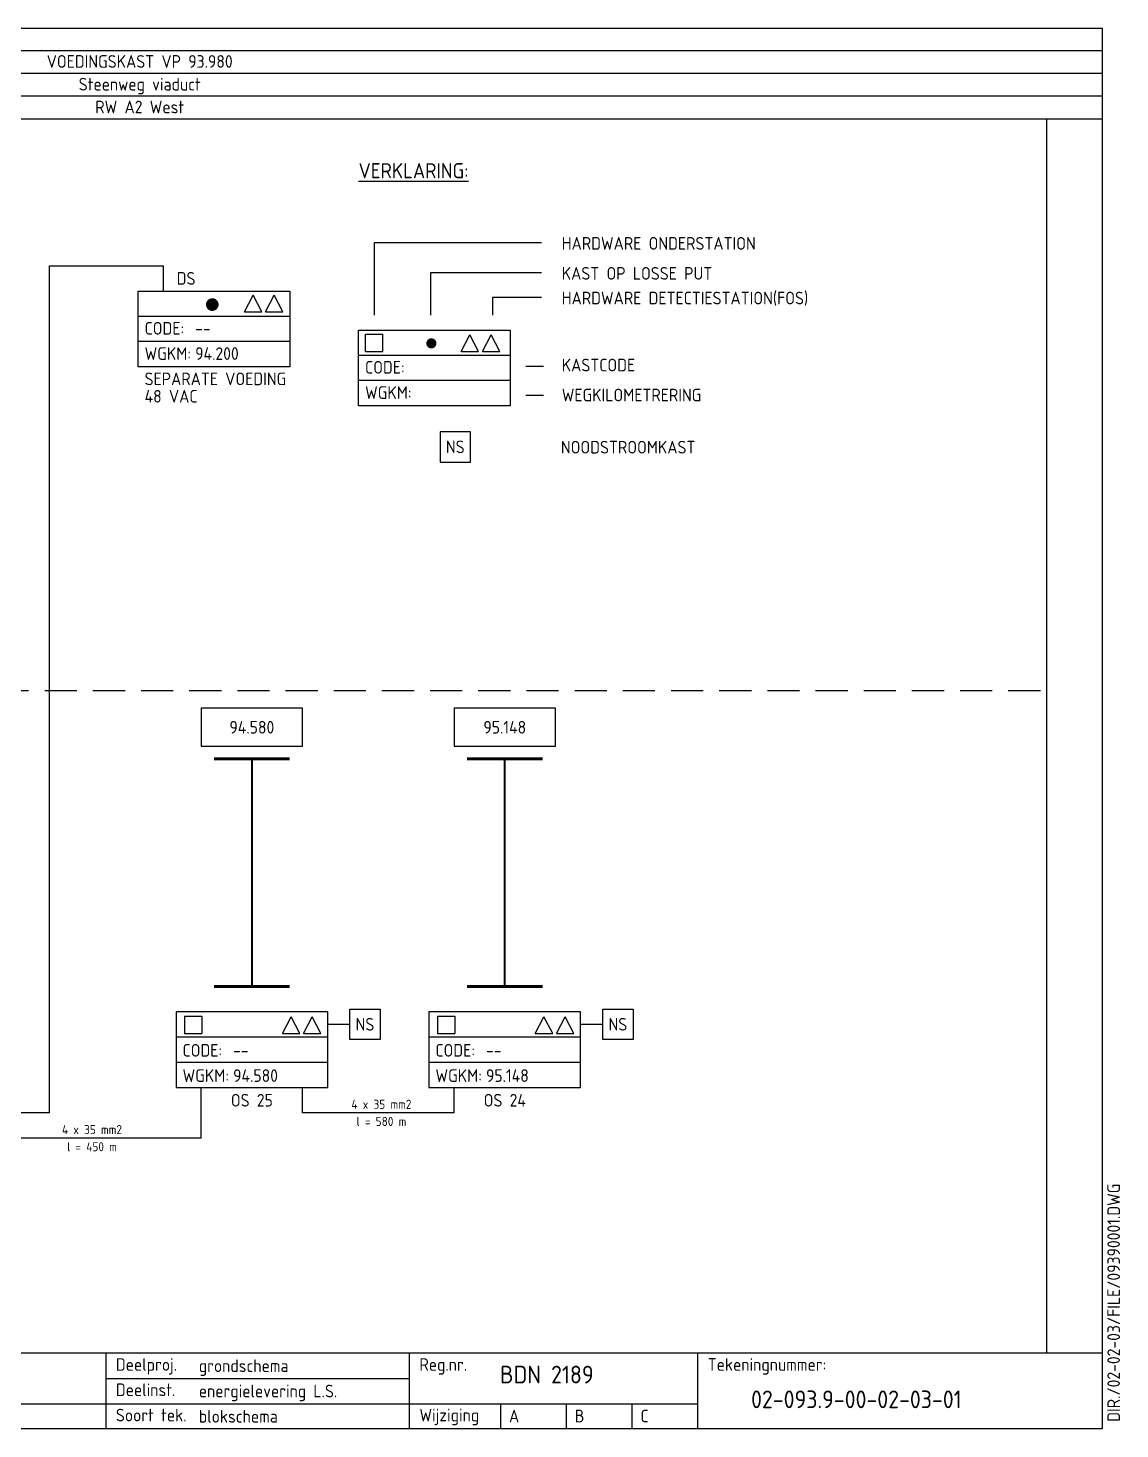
# Model space of a CAD drawing. Extents: x 0 to 386, y 0 to 277.
# Drawn here: x 169.6 to 385.5, y 0 to 277 of the extents above; entities that cross this region are included whole.
import ezdxf
from ezdxf.enums import TextEntityAlignment as Align

# ---------------------------------------------------------------- set-up
doc = ezdxf.new("R2010")
doc.units = 0
doc.header["$MEASUREMENT"] = 0
doc.linetypes.add('HIDDEN', pattern=[9.525, 6.35, -3.175])
doc.layers.get('0').update_dxf_attribs({"linetype": 'CONTINUOUS'})
doc.layers.add('01', color=7, linetype='CONTINUOUS')
doc.layers.add('OH', color=3, linetype='CONTINUOUS')
doc.styles.add('ISO', font='isocp.shx')
doc.styles.add('ISO35', font='isocp.shx', dxfattribs={"height": 3})
doc.styles.add('ISOSMAL', font='isocp.shx')

msp = doc.modelspace()

# ---------------------------------------------------------------- linework, layer by layer
for p, q in [((0, 277), (382, 277)), ((382, 277), (382, 15)), ((382, 15), (382, 0))]:
    msp.add_line(p, q)
at = {"color": 1}
for p, q in [((382, 272.5), (0, 272.5)), ((382, 268), (0, 268)), ((382, 263.5), (0, 263.5)), ((382, 259), (0, 259)), ((371, 259), (371, 15)), ((382, 15), (0, 15))]:
    msp.add_line(p, q, dxfattribs=at)
at = {"layer": '01', "color": 2}
for p, q in [((271.17, 234.52), (238.05, 234.52)), ((238.05, 234.52), (238.05, 220.22)), ((173.88, 62.5), (173.88, 230)), ((173.88, 230), (196.38, 230)), ((196.38, 225), (196.38, 230)), ((271.17, 228.59), (249.21, 228.59)), ((249.21, 228.59), (249.21, 220.22)), ((271.17, 223.71), (261.42, 223.71)), ((261.42, 223.71), (261.42, 220.22)), ((268.05, 210.11), (271.52, 210.11)), ((268.05, 204.41), (271.52, 204.41)), ((203.88, 57.5), (203.88, 67.5)), ((223.88, 62.5), (223.88, 67.5)), ((253.88, 62.5), (253.88, 67.5)), ((173.88, 62.5), (145.03, 62.5)), ((253.88, 62.5), (223.88, 62.5)), ((203.88, 57.5), (140.03, 57.5))]:
    msp.add_line(p, q, dxfattribs=at)
at = {"layer": '01', "color": 1}
for p, q in [((191.38, 225), (221.38, 225)), ((191.38, 210), (191.38, 225)), ((221.38, 225), (221.38, 210)), ((212.39, 220.88), (214.11, 224.19)), ((215.83, 220.88), (214.11, 224.19)), ((216.6, 220.88), (218.31, 224.19)), ((220.03, 220.88), (218.31, 224.19)), ((191.38, 220), (221.38, 220)), ((212.39, 220.88), (215.83, 220.88)), ((216.6, 220.88), (220.03, 220.88)), ((234.97, 217.29), (264.97, 217.29)), ((234.97, 202.29), (234.97, 217.29)), ((236.35, 213.05), (236.35, 216.49)), ((236.35, 216.49), (239.78, 216.49)), ((239.78, 213.05), (239.78, 216.49)), ((255.25, 213.05), (256.97, 216.36)), ((258.69, 213.05), (256.97, 216.36)), ((259.45, 213.05), (261.17, 216.36)), ((262.88, 213.05), (261.17, 216.36)), ((264.97, 217.29), (264.97, 202.29)), ((221.38, 215), (191.38, 215)), ((234.97, 212.29), (264.97, 212.29)), ((236.35, 213.05), (239.78, 213.05)), ((255.25, 213.05), (258.69, 213.05)), ((259.45, 213.05), (262.88, 213.05)), ((221.38, 210), (191.38, 210)), ((264.97, 207.29), (234.97, 207.29)), ((264.97, 202.29), (234.97, 202.29)), ((223.88, 142.5), (203.88, 142.5)), ((203.88, 142.5), (203.88, 135)), ((223.88, 135), (223.88, 142.5)), ((273.88, 142.5), (253.88, 142.5)), ((253.88, 142.5), (253.88, 135)), ((273.88, 135), (273.88, 142.5)), ((203.88, 135), (223.88, 135)), ((253.88, 135), (273.88, 135)), ((228.88, 82.5), (198.88, 82.5)), ((198.88, 82.5), (198.88, 67.5)), ((200.57, 81.62), (200.57, 78.19)), ((200.57, 81.62), (204.01, 81.62)), ((204.01, 81.62), (204.01, 78.19)), ((219.91, 78.19), (221.63, 81.5)), ((223.35, 78.19), (221.63, 81.5)), ((224.1, 78.19), (225.81, 81.5)), ((227.53, 78.19), (225.81, 81.5)), ((228.88, 67.5), (228.88, 82.5)), ((278.88, 82.5), (248.88, 82.5)), ((248.88, 82.5), (248.88, 67.5)), ((250.57, 81.62), (250.57, 78.19)), ((250.57, 81.62), (254.01, 81.62)), ((254.01, 81.62), (254.01, 78.19)), ((269.91, 78.19), (271.63, 81.5)), ((273.35, 78.19), (271.63, 81.5)), ((274.1, 78.19), (275.81, 81.5)), ((277.53, 78.19), (275.81, 81.5)), ((278.88, 67.5), (278.88, 82.5)), ((200.57, 78.19), (204.01, 78.19)), ((219.91, 78.19), (223.35, 78.19)), ((224.1, 78.19), (227.53, 78.19)), ((250.57, 78.19), (254.01, 78.19)), ((269.91, 78.19), (273.35, 78.19)), ((274.1, 78.19), (277.53, 78.19)), ((228.88, 77.5), (198.88, 77.5)), ((278.88, 77.5), (248.88, 77.5)), ((198.88, 72.5), (228.88, 72.5)), ((248.88, 72.5), (278.88, 72.5)), ((198.88, 67.5), (228.88, 67.5)), ((248.88, 67.5), (278.88, 67.5))]:
    msp.add_line(p, q, dxfattribs=at)
at = {"layer": '01', "color": 3}
for p, q in [((251.09, 197.19), (251.09, 191.19)), ((257.09, 197.19), (251.09, 197.19)), ((257.09, 191.19), (257.09, 197.19)), ((251.09, 191.19), (257.09, 191.19)), ((233.24, 83.02), (239.24, 83.02)), ((233.24, 77.02), (233.24, 83.02)), ((239.24, 83.02), (239.24, 77.02)), ((283.24, 77.02), (283.24, 83.02)), ((283.24, 83.02), (289.24, 83.02)), ((289.24, 83.02), (289.24, 77.02)), ((228.88, 80.02), (233.24, 80.02)), ((278.88, 80.02), (283.24, 80.02)), ((239.24, 77.02), (233.24, 77.02)), ((289.24, 77.02), (283.24, 77.02))]:
    msp.add_line(p, q, dxfattribs=at)
at = {"layer": '01', "color": 1, "linetype": 'HIDDEN'}
msp.add_line((11, 146), (371, 146), dxfattribs=at)
at = {"layer": '01', "color": 1}
for points, const_width in [([(205.43, 222.32, 1), (206.68, 222.32, 1)], 1.25), ([(248.87, 214.65, 1), (249.87, 214.65, 1)], 1)]:
    msp.add_lwpolyline(points, format="xyb", close=True, dxfattribs=dict(at, const_width=const_width))
at = {"layer": '01', "color": 2}
for points, const_width in [([(206.38, 132.5), (221.38, 132.5)], 0.6), ([(213.88, 87.5), (213.88, 132.5)], 0.4), ([(256.38, 132.5), (271.38, 132.5)], 0.6), ([(263.88, 87.5), (263.88, 132.5)], 0.4), ([(206.38, 87.5), (221.38, 87.5)], 0.6), ([(256.38, 87.5), (271.38, 87.5)], 0.6)]:
    msp.add_lwpolyline(points, dxfattribs=dict(at, const_width=const_width))
at = {"layer": 'OH', "color": 1}
for p, q in [((382, 15), (0, 15)), ((185, 10), (245, 10)), ((130, 5), (302, 5))]:
    msp.add_line(p, q, dxfattribs=at)
at = {"layer": 'OH', "color": 2}
for p, q in [((185, 15), (185, 0)), ((245, 15), (245, 0)), ((302, 15), (302, 0)), ((263, 5), (263, 0)), ((276, 5), (276, 0)), ((289, 5), (289, 0))]:
    msp.add_line(p, q, dxfattribs=at)
at = {"layer": 'OH'}
msp.add_line((382, 15), (382, 0), dxfattribs=at)
at = {"layer": 'OH', "color": 3}
msp.add_line((382, 0), (0, 0), dxfattribs=at)

# ---------------------------------------------------------------- texts
at = {"color": 1, "style": 'ISO'}
for s, p in [('VOEDINGSKAST VP 93.980', (191.7, 269.14)), ('Steenweg viaduct', (191.7, 264.64)), ('RW A2 West', (191.7, 260.14))]:
    msp.add_text(s, height=2.5, dxfattribs=at).set_placement(p, align=Align.CENTER)
at = {"layer": '01', "linetype": 'Continuous', "style": 'ISO35'}
msp.add_text('%%uVERKLARING:', height=3, dxfattribs=at).set_placement((234.97, 247.29))
at = {"layer": '01'}
for s, height, style, p in [('HARDWARE ONDERSTATION', 2.5, 'ISO', (275.14, 233.17)), ('KAST OP LOSSE PUT', 2.5, 'ISO', (275.14, 227.24)), ('HARDWARE DETECTIESTATION(FOS)', 2.5, 'ISO', (275.14, 222.36)), ('KASTCODE', 2.5, 'ISO', (275.14, 209.11)), ('WEGKILOMETRERING', 2.5, 'ISO', (275.14, 203.18)), ('NOODSTROOMKAST', 2.5, 'ISO', (274.97, 192.87)), ('grondschema', 2.5, 'ISOSMAL', (203.39, 11.25)), ('BDN 2189', 3.5, 'ISOSMAL', (262.94, 9.01)), ('energielevering L.S.', 2.5, 'ISOSMAL', (203.39, 6.25)), ('02-093.9-00-02-03-01', 3.5, 'ISOSMAL', (312.57, 4.11)), ('blokschema', 2.5, 'ISOSMAL', (203.39, 1.25)), ('A', 2.5, 'ISOSMAL', (264.71, 1.31)), ('B', 2.5, 'ISOSMAL', (277.71, 1.31)), ('C', 2.5, 'ISOSMAL', (290.71, 1.31))]:
    msp.add_text(s, height=height, dxfattribs=dict(at, style=style)).set_placement(p)
at = {"layer": '01', "color": 2, "style": 'ISO'}
for s, p in [('DS', (200.88, 227.5)), ('OS 25', (213.88, 65)), ('OS 24', (263.88, 65))]:
    msp.add_text(s, height=2.5, dxfattribs=at).set_placement(p, align=Align.MIDDLE)
for s, p in [('CODE:', (192.67, 217.63)), ('--', (202.67, 217.63)), ('WGKM:', (192.67, 212.63)), ('94.200', (202.67, 212.63)), ('CODE:', (236.26, 209.92)), ('SEPARATE VOEDING', (192.67, 207.63)), ('48 VAC', (192.67, 204.19)), ('WGKM:', (236.26, 204.92)), ('CODE:', (200.17, 74.87)), ('CODE:', (250.17, 74.87)), ('--', (210.17, 74.87)), ('--', (260.17, 74.87)), ('WGKM:', (200.17, 69.87)), ('94.580', (210.17, 69.87)), ('WGKM:', (250.17, 69.87)), ('95.148', (260.17, 69.87))]:
    msp.add_text(s, height=2.5, dxfattribs=at).set_placement(p, align=Align.MIDDLE_LEFT)
at = {"layer": '01', "color": 1, "style": 'ISO'}
for s, height, p in [('94.580', 2.5, (213.88, 138.75)), ('95.148', 2.5, (263.88, 138.75)), ('4 x 35 mm2', 1.8, (239.49, 64.2)), ('l = 580 m', 1.8, (239.49, 60.81)), ('4 x 35 mm2', 1.8, (182.27, 59.2)), ('l = 450 m', 1.8, (182.27, 55.81))]:
    msp.add_text(s, height=height, dxfattribs=at).set_placement(p, align=Align.MIDDLE)
at = {"layer": '01', "color": 2, "style": 'ISO'}
for p in [(236.24, 80.02), (286.24, 80.02)]:
    msp.add_text('NS', height=2.5, dxfattribs=at).set_placement(p, align=Align.MIDDLE_CENTER)
at = {"layer": '01', "style": 'ISOSMAL'}
msp.add_text('DIR./02-02-03/FILE/09390001.DWG', height=2.5, rotation=90, dxfattribs=at).set_placement((385.5, 1.43))
at = {"layer": '01', "color": 2, "style": 'ISO', "flags": 8}
msp.add_attdef('NS', text='NS', height=2.5, dxfattribs=at).set_placement((254.09, 194.19), align=Align.MIDDLE_CENTER)
at = {"layer": 'OH', "color": 1, "style": 'ISO'}
for s, p in [('Deelproj.', (187, 11.5)), ('Reg.nr.', (247, 11.5)), ('Tekeningnummer:', (304, 11.5)), ('Deelinst.', (187, 6.5)), ('Soort tek.', (187, 1.5)), ('Wijziging', (247, 1.5))]:
    msp.add_text(s, height=2.5, dxfattribs=at).set_placement(p)

doc.saveas('drawing.dxf')
